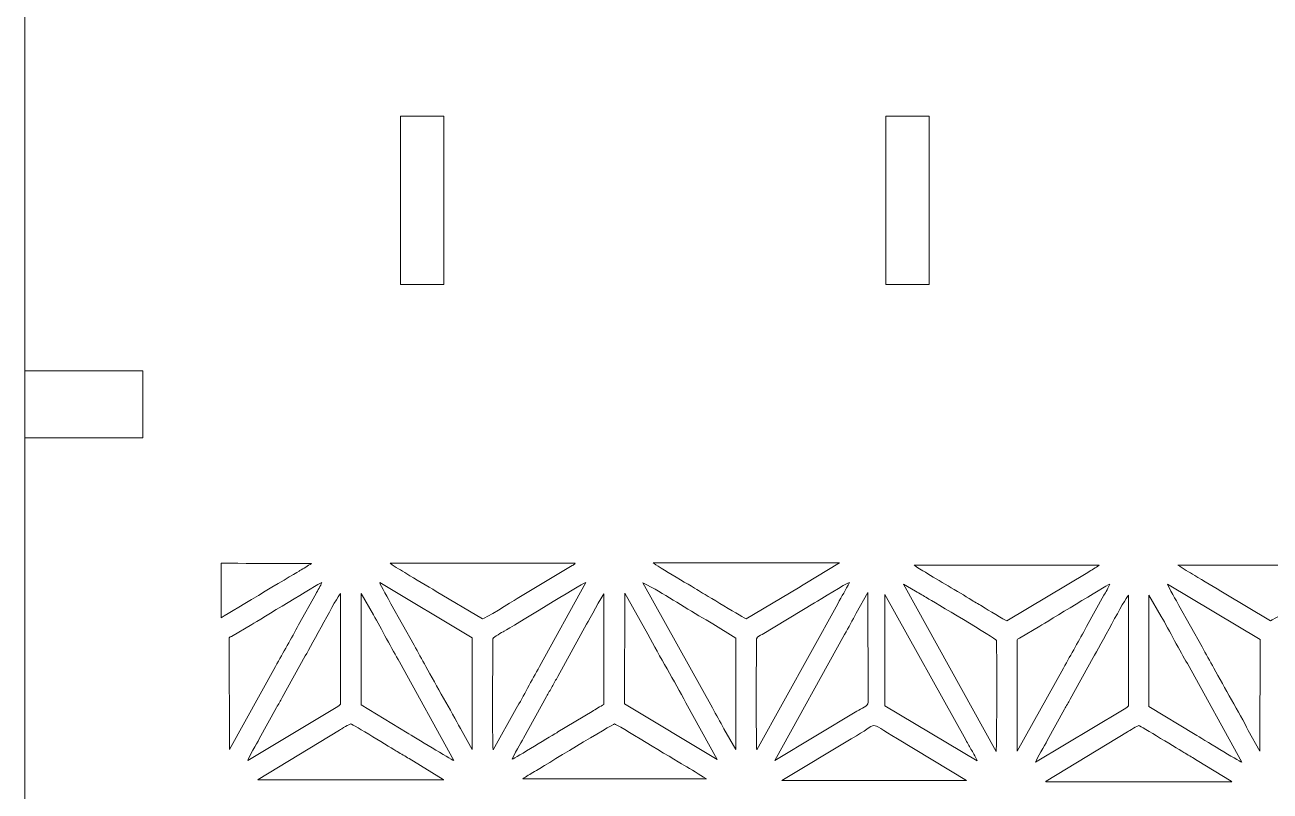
# Model space of a CAD drawing. Header units: inches. Extents: x -60.4 to -14.9, y -20.3 to 14.1.
# Drawn here: x -27.255 to -24.091, y 6.073 to 8.02 of the extents above; entities that cross this region are included whole.
import ezdxf

# ---------------------------------------------------------------- set-up
doc = ezdxf.new("R2010")
doc.units = ezdxf.units.IN
doc.header["$MEASUREMENT"] = 0
doc.layers.add('Master Desktop', color=7, linetype='Continuous', plot=False)

msp = doc.modelspace()

# ---------------------------------------------------------------- linework, layer by layer
at = {"layer": 'Master Desktop', "lineweight": 18}
msp.add_open_spline([(-27.2548, -11.68), (-27.2548, -11.68), (-27.2548, 10.7638), (-27.2548, 10.7638)], degree=3, dxfattribs=at)
at = {"layer": 'Master Desktop', "color": 5, "lineweight": 9}
for points, knots in [([(-26.3003, 7.7879), (-26.3003, 7.7879), (-26.1903, 7.7879), (-26.1903, 7.7879), (-26.1903, 7.7879), (-26.1903, 7.7879), (-26.1903, 7.3598), (-26.1903, 7.3598), (-26.1903, 7.3598), (-26.1903, 7.3598), (-26.3003, 7.3598), (-26.3003, 7.3598), (-26.3003, 7.3598), (-26.3003, 7.3598), (-26.3003, 7.7879), (-26.3003, 7.7879)], [0, 0, 0, 0, 0.2, 0.2, 0.2, 0.2, 0.4, 0.4, 0.4, 0.4, 0.6, 0.6, 0.6, 0.6, 1, 1, 1, 1]), ([(-25.0669, 7.7879), (-25.0669, 7.7879), (-24.9569, 7.7879), (-24.9569, 7.7879), (-24.9569, 7.7879), (-24.9569, 7.7879), (-24.9569, 7.3598), (-24.9569, 7.3598), (-24.9569, 7.3598), (-24.9569, 7.3598), (-25.0669, 7.3598), (-25.0669, 7.3598), (-25.0669, 7.3598), (-25.0669, 7.3598), (-25.0669, 7.7879), (-25.0669, 7.7879)], [0, 0, 0, 0, 0.2, 0.2, 0.2, 0.2, 0.4, 0.4, 0.4, 0.4, 0.6, 0.6, 0.6, 0.6, 1, 1, 1, 1]), ([(-26.7565, 6.6517), (-26.6408, 6.6517), (-26.5269, 6.6516), (-26.5269, 6.6516), (-26.5269, 6.6516), (-26.5361, 6.6448), (-26.5464, 6.6388), (-26.5563, 6.6331), (-26.5563, 6.6331), (-26.5563, 6.6331), (-26.724, 6.533), (-26.7565, 6.5136)], [0, 0, 0, 0, 0.25, 0.25, 0.25, 0.25, 0.5, 0.5, 0.5, 0.5, 1, 1, 1, 1]), ([(-25.8569, 6.6518), (-25.8594, 6.6483), (-25.8602, 6.6483), (-25.8644, 6.6458), (-25.8644, 6.6458), (-25.8644, 6.6458), (-26.0041, 6.5621), (-26.0041, 6.5621), (-26.0041, 6.5621), (-26.018, 6.554), (-26.088, 6.5102), (-26.092, 6.5103), (-26.092, 6.5103), (-26.092, 6.5103), (-26.2098, 6.5804), (-26.2098, 6.5804), (-26.2098, 6.5804), (-26.2305, 6.594), (-26.2654, 6.6124), (-26.2843, 6.6249), (-26.2843, 6.6249), (-26.299, 6.6346), (-26.313, 6.6412), (-26.3271, 6.6517), (-26.3271, 6.6517), (-26.3271, 6.6517), (-25.8569, 6.6518), (-25.8569, 6.6518)], [0, 0, 0, 0, 0.125, 0.125, 0.125, 0.125, 0.25, 0.25, 0.25, 0.25, 0.375, 0.375, 0.375, 0.375, 0.5, 0.5, 0.5, 0.5, 0.625, 0.625, 0.625, 0.625, 0.75, 0.75, 0.75, 0.75, 1, 1, 1, 1]), ([(-25.2735, 6.5992), (-25.2796, 6.5958), (-25.2834, 6.593), (-25.2889, 6.5897), (-25.2889, 6.5897), (-25.2889, 6.5897), (-25.422, 6.5105), (-25.422, 6.5105), (-25.422, 6.5105), (-25.4238, 6.5105), (-25.5313, 6.575), (-25.5407, 6.5811), (-25.5407, 6.5811), (-25.5475, 6.5856), (-25.6522, 6.6464), (-25.6582, 6.6531), (-25.6582, 6.6531), (-25.6582, 6.6531), (-25.1848, 6.653), (-25.1848, 6.653), (-25.1848, 6.653), (-25.1848, 6.653), (-25.2735, 6.5992), (-25.2735, 6.5992)], [0, 0, 0, 0, 0.142857, 0.142857, 0.142857, 0.142857, 0.285714, 0.285714, 0.285714, 0.285714, 0.428571, 0.428571, 0.428571, 0.428571, 0.571429, 0.571429, 0.571429, 0.571429, 0.714286, 0.714286, 0.714286, 0.714286, 1, 1, 1, 1]), ([(-24.5248, 6.6473), (-24.534, 6.6405), (-24.5443, 6.6345), (-24.5542, 6.6288), (-24.5542, 6.6288), (-24.5542, 6.6288), (-24.7598, 6.506), (-24.7598, 6.506), (-24.7598, 6.506), (-24.7634, 6.5059), (-24.8119, 6.5358), (-24.8189, 6.5405), (-24.8189, 6.5405), (-24.8288, 6.5472), (-24.8394, 6.5521), (-24.849, 6.5582), (-24.849, 6.5582), (-24.8848, 6.5813), (-24.9337, 6.6075), (-24.9667, 6.6292), (-24.9667, 6.6292), (-24.973, 6.6334), (-24.9909, 6.642), (-24.9949, 6.6474), (-24.9949, 6.6474), (-24.9949, 6.6474), (-24.5248, 6.6473), (-24.5248, 6.6473)], [0, 0, 0, 0, 0.125, 0.125, 0.125, 0.125, 0.25, 0.25, 0.25, 0.25, 0.375, 0.375, 0.375, 0.375, 0.5, 0.5, 0.5, 0.5, 0.625, 0.625, 0.625, 0.625, 0.75, 0.75, 0.75, 0.75, 1, 1, 1, 1]), ([(-23.8548, 6.6474), (-23.8573, 6.644), (-23.8581, 6.644), (-23.8622, 6.6415), (-23.8622, 6.6415), (-23.8622, 6.6415), (-24.002, 6.5578), (-24.002, 6.5578), (-24.002, 6.5578), (-24.0159, 6.5497), (-24.0858, 6.5058), (-24.0899, 6.506), (-24.0899, 6.506), (-24.0899, 6.506), (-24.2077, 6.576), (-24.2077, 6.576), (-24.2077, 6.576), (-24.2284, 6.5897), (-24.2633, 6.6081), (-24.2822, 6.6205), (-24.2822, 6.6205), (-24.2969, 6.6302), (-24.3108, 6.6369), (-24.3249, 6.6473), (-24.3249, 6.6473), (-24.3249, 6.6473), (-23.8548, 6.6474), (-23.8548, 6.6474)], [0, 0, 0, 0, 0.125, 0.125, 0.125, 0.125, 0.25, 0.25, 0.25, 0.25, 0.375, 0.375, 0.375, 0.375, 0.5, 0.5, 0.5, 0.5, 0.625, 0.625, 0.625, 0.625, 0.75, 0.75, 0.75, 0.75, 1, 1, 1, 1]), ([(-26.7357, 6.4585), (-26.7357, 6.465), (-26.7347, 6.4633), (-26.7301, 6.4661), (-26.7301, 6.4661), (-26.7301, 6.4661), (-26.678, 6.4967), (-26.678, 6.4967), (-26.678, 6.4967), (-26.6593, 6.5077), (-26.5109, 6.5988), (-26.5006, 6.6029), (-26.5006, 6.6029), (-26.5026, 6.5957), (-26.5114, 6.5817), (-26.5151, 6.5749), (-26.5151, 6.5749), (-26.5151, 6.5749), (-26.5594, 6.4954), (-26.5594, 6.4954), (-26.5594, 6.4954), (-26.5777, 6.4609), (-26.5987, 6.4254), (-26.6179, 6.3899), (-26.6179, 6.3899), (-26.6179, 6.3899), (-26.7353, 6.179), (-26.7353, 6.179), (-26.7353, 6.179), (-26.7353, 6.179), (-26.7357, 6.4585), (-26.7357, 6.4585)], [0, 0, 0, 0, 0.111111, 0.111111, 0.111111, 0.111111, 0.222222, 0.222222, 0.222222, 0.222222, 0.333333, 0.333333, 0.333333, 0.333333, 0.444444, 0.444444, 0.444444, 0.444444, 0.555556, 0.555556, 0.555556, 0.555556, 0.666667, 0.666667, 0.666667, 0.666667, 0.777778, 0.777778, 0.777778, 0.777778, 1, 1, 1, 1]), ([(-26.1183, 6.4626), (-26.1183, 6.4626), (-26.1187, 6.179), (-26.1187, 6.179), (-26.1187, 6.179), (-26.1187, 6.179), (-26.1484, 6.2317), (-26.1484, 6.2317), (-26.1484, 6.2317), (-26.1712, 6.2763), (-26.2096, 6.341), (-26.236, 6.3899), (-26.236, 6.3899), (-26.2459, 6.4081), (-26.256, 6.4256), (-26.266, 6.4437), (-26.266, 6.4437), (-26.266, 6.4437), (-26.3247, 6.5488), (-26.3247, 6.5488), (-26.3247, 6.5488), (-26.33, 6.5589), (-26.3514, 6.5961), (-26.3533, 6.6029), (-26.3533, 6.6029), (-26.3533, 6.6029), (-26.1183, 6.4626), (-26.1183, 6.4626)], [0, 0, 0, 0, 0.125, 0.125, 0.125, 0.125, 0.25, 0.25, 0.25, 0.25, 0.375, 0.375, 0.375, 0.375, 0.5, 0.5, 0.5, 0.5, 0.625, 0.625, 0.625, 0.625, 0.75, 0.75, 0.75, 0.75, 1, 1, 1, 1]), ([(-26.0659, 6.4602), (-26.0632, 6.4651), (-26.0428, 6.476), (-26.037, 6.4793), (-26.037, 6.4793), (-26.0153, 6.4919), (-25.8429, 6.5975), (-25.8297, 6.6033), (-25.8297, 6.6033), (-25.8297, 6.6033), (-25.9474, 6.3893), (-25.9474, 6.3893), (-25.9474, 6.3893), (-25.9668, 6.3559), (-25.9883, 6.3131), (-26.0064, 6.2827), (-26.0064, 6.2827), (-26.0064, 6.2827), (-26.0653, 6.1776), (-26.0653, 6.1776), (-26.0653, 6.1776), (-26.0677, 6.2083), (-26.0659, 6.4095), (-26.0659, 6.4568), (-26.0659, 6.4568), (-26.0659, 6.4568), (-26.0659, 6.4602), (-26.0659, 6.4602)], [0, 0, 0, 0, 0.125, 0.125, 0.125, 0.125, 0.25, 0.25, 0.25, 0.25, 0.375, 0.375, 0.375, 0.375, 0.5, 0.5, 0.5, 0.5, 0.625, 0.625, 0.625, 0.625, 0.75, 0.75, 0.75, 0.75, 1, 1, 1, 1]), ([(-25.4785, 6.2316), (-25.4882, 6.2495), (-25.4985, 6.2668), (-25.5078, 6.2843), (-25.5078, 6.2843), (-25.5078, 6.2843), (-25.6846, 6.6023), (-25.6846, 6.6023), (-25.6846, 6.6023), (-25.6846, 6.6023), (-25.6534, 6.5859), (-25.6534, 6.5859), (-25.6534, 6.5859), (-25.6063, 6.5581), (-25.5526, 6.524), (-25.5066, 6.4978), (-25.5066, 6.4978), (-25.5066, 6.4978), (-25.4485, 6.4619), (-25.4485, 6.4619), (-25.4485, 6.4619), (-25.4485, 6.4619), (-25.4488, 6.179), (-25.4488, 6.179), (-25.4488, 6.179), (-25.4488, 6.179), (-25.4785, 6.2316), (-25.4785, 6.2316)], [0, 0, 0, 0, 0.125, 0.125, 0.125, 0.125, 0.25, 0.25, 0.25, 0.25, 0.375, 0.375, 0.375, 0.375, 0.5, 0.5, 0.5, 0.5, 0.625, 0.625, 0.625, 0.625, 0.75, 0.75, 0.75, 0.75, 1, 1, 1, 1]), ([(-25.3961, 6.4602), (-25.3935, 6.4661), (-25.3869, 6.468), (-25.3819, 6.4709), (-25.3819, 6.4709), (-25.3819, 6.4709), (-25.2486, 6.5511), (-25.2486, 6.5511), (-25.2486, 6.5511), (-25.2335, 6.5598), (-25.1689, 6.6007), (-25.1598, 6.6034), (-25.1598, 6.6034), (-25.169, 6.5846), (-25.1794, 6.5681), (-25.1895, 6.5491), (-25.1895, 6.5491), (-25.1895, 6.5491), (-25.3953, 6.1776), (-25.3953, 6.1776), (-25.3953, 6.1776), (-25.3974, 6.197), (-25.3961, 6.4183), (-25.3961, 6.4568), (-25.3961, 6.4568), (-25.3961, 6.4568), (-25.3961, 6.4602), (-25.3961, 6.4602)], [0, 0, 0, 0, 0.125, 0.125, 0.125, 0.125, 0.25, 0.25, 0.25, 0.25, 0.375, 0.375, 0.375, 0.375, 0.5, 0.5, 0.5, 0.5, 0.625, 0.625, 0.625, 0.625, 0.75, 0.75, 0.75, 0.75, 1, 1, 1, 1]), ([(-25.0221, 6.5989), (-25.0221, 6.5989), (-24.9916, 6.5811), (-24.9916, 6.5811), (-24.9916, 6.5811), (-24.9866, 6.5778), (-24.9813, 6.575), (-24.976, 6.5719), (-24.976, 6.5719), (-24.9705, 6.5687), (-24.9677, 6.5664), (-24.9616, 6.5631), (-24.9616, 6.5631), (-24.9508, 6.5571), (-24.787, 6.4602), (-24.7859, 6.4558), (-24.7859, 6.4558), (-24.7855, 6.454), (-24.7848, 6.1894), (-24.7869, 6.1733), (-24.7869, 6.1733), (-24.7869, 6.1733), (-25.0221, 6.5989), (-25.0221, 6.5989)], [0, 0, 0, 0, 0.142857, 0.142857, 0.142857, 0.142857, 0.285714, 0.285714, 0.285714, 0.285714, 0.428571, 0.428571, 0.428571, 0.428571, 0.571429, 0.571429, 0.571429, 0.571429, 0.714286, 0.714286, 0.714286, 0.714286, 1, 1, 1, 1]), ([(-24.7336, 6.4541), (-24.7336, 6.4607), (-24.7326, 6.459), (-24.728, 6.4617), (-24.728, 6.4617), (-24.728, 6.4617), (-24.6759, 6.4924), (-24.6759, 6.4924), (-24.6759, 6.4924), (-24.6571, 6.5034), (-24.5088, 6.5945), (-24.4985, 6.5986), (-24.4985, 6.5986), (-24.5005, 6.5914), (-24.5092, 6.5774), (-24.513, 6.5706), (-24.513, 6.5706), (-24.513, 6.5706), (-24.5573, 6.4911), (-24.5573, 6.4911), (-24.5573, 6.4911), (-24.5756, 6.4565), (-24.5966, 6.421), (-24.6158, 6.3856), (-24.6158, 6.3856), (-24.6158, 6.3856), (-24.7332, 6.1746), (-24.7332, 6.1746), (-24.7332, 6.1746), (-24.7332, 6.1746), (-24.7336, 6.4541), (-24.7336, 6.4541)], [0, 0, 0, 0, 0.111111, 0.111111, 0.111111, 0.111111, 0.222222, 0.222222, 0.222222, 0.222222, 0.333333, 0.333333, 0.333333, 0.333333, 0.444444, 0.444444, 0.444444, 0.444444, 0.555556, 0.555556, 0.555556, 0.555556, 0.666667, 0.666667, 0.666667, 0.666667, 0.777778, 0.777778, 0.777778, 0.777778, 1, 1, 1, 1]), ([(-24.1162, 6.4583), (-24.1162, 6.4583), (-24.1166, 6.1747), (-24.1166, 6.1747), (-24.1166, 6.1747), (-24.1166, 6.1747), (-24.1462, 6.2273), (-24.1462, 6.2273), (-24.1462, 6.2273), (-24.1691, 6.272), (-24.2074, 6.3367), (-24.2339, 6.3856), (-24.2339, 6.3856), (-24.2438, 6.4038), (-24.2539, 6.4213), (-24.2638, 6.4394), (-24.2638, 6.4394), (-24.2638, 6.4394), (-24.3226, 6.5445), (-24.3226, 6.5445), (-24.3226, 6.5445), (-24.3279, 6.5546), (-24.3493, 6.5918), (-24.3512, 6.5986), (-24.3512, 6.5986), (-24.3512, 6.5986), (-24.1162, 6.4583), (-24.1162, 6.4583)], [0, 0, 0, 0, 0.125, 0.125, 0.125, 0.125, 0.25, 0.25, 0.25, 0.25, 0.375, 0.375, 0.375, 0.375, 0.5, 0.5, 0.5, 0.5, 0.625, 0.625, 0.625, 0.625, 0.75, 0.75, 0.75, 0.75, 1, 1, 1, 1]), ([(-26.6888, 6.1509), (-26.6855, 6.1608), (-26.6659, 6.1933), (-26.6593, 6.2056), (-26.6593, 6.2056), (-26.6593, 6.2056), (-26.6153, 6.2853), (-26.6153, 6.2853), (-26.6153, 6.2853), (-26.6105, 6.2943), (-26.6058, 6.3018), (-26.6008, 6.311), (-26.6008, 6.311), (-26.6008, 6.311), (-26.5424, 6.4166), (-26.5424, 6.4166), (-26.5424, 6.4166), (-26.5262, 6.4436), (-26.4622, 6.566), (-26.4531, 6.5748), (-26.4531, 6.5748), (-26.4531, 6.5748), (-26.4531, 6.2938), (-26.4531, 6.2938), (-26.4531, 6.2938), (-26.4561, 6.2888), (-26.4629, 6.2862), (-26.468, 6.283), (-26.468, 6.283), (-26.468, 6.283), (-26.6888, 6.1509), (-26.6888, 6.1509)], [0, 0, 0, 0, 0.111111, 0.111111, 0.111111, 0.111111, 0.222222, 0.222222, 0.222222, 0.222222, 0.333333, 0.333333, 0.333333, 0.333333, 0.444444, 0.444444, 0.444444, 0.444444, 0.555556, 0.555556, 0.555556, 0.555556, 0.666667, 0.666667, 0.666667, 0.666667, 0.777778, 0.777778, 0.777778, 0.777778, 1, 1, 1, 1]), ([(-26.4008, 6.5748), (-26.4008, 6.5748), (-26.3694, 6.521), (-26.3694, 6.521), (-26.3694, 6.521), (-26.3498, 6.4867), (-26.3214, 6.4314), (-26.3033, 6.4014), (-26.3033, 6.4014), (-26.3033, 6.4014), (-26.1651, 6.1509), (-26.1651, 6.1509), (-26.1651, 6.1509), (-26.1729, 6.1537), (-26.2652, 6.2107), (-26.2837, 6.2214), (-26.2837, 6.2214), (-26.2837, 6.2214), (-26.4008, 6.2921), (-26.4008, 6.2921), (-26.4008, 6.2921), (-26.4008, 6.2921), (-26.4008, 6.5748), (-26.4008, 6.5748)], [0, 0, 0, 0, 0.142857, 0.142857, 0.142857, 0.142857, 0.285714, 0.285714, 0.285714, 0.285714, 0.428571, 0.428571, 0.428571, 0.428571, 0.571429, 0.571429, 0.571429, 0.571429, 0.714286, 0.714286, 0.714286, 0.714286, 1, 1, 1, 1]), ([(-26.0169, 6.154), (-26.0139, 6.1629), (-25.9938, 6.197), (-25.9878, 6.2073), (-25.9878, 6.2073), (-25.9878, 6.2073), (-25.9296, 6.3131), (-25.9296, 6.3131), (-25.9296, 6.3131), (-25.9247, 6.3219), (-25.9201, 6.3299), (-25.9149, 6.3386), (-25.9149, 6.3386), (-25.9099, 6.347), (-25.906, 6.3553), (-25.9008, 6.3646), (-25.9008, 6.3646), (-25.9008, 6.3646), (-25.8275, 6.4971), (-25.8275, 6.4971), (-25.8275, 6.4971), (-25.8201, 6.5098), (-25.7891, 6.568), (-25.7834, 6.5741), (-25.7834, 6.5741), (-25.7834, 6.5741), (-25.7834, 6.2928), (-25.7834, 6.2928), (-25.7834, 6.2928), (-25.7921, 6.2889), (-25.8054, 6.2809), (-25.8136, 6.2755), (-25.8136, 6.2755), (-25.8136, 6.2755), (-25.9004, 6.2233), (-25.9004, 6.2233), (-25.9004, 6.2233), (-25.9122, 6.2166), (-26.0096, 6.1562), (-26.0169, 6.154)], [0, 0, 0, 0, 0.090909, 0.090909, 0.090909, 0.090909, 0.181818, 0.181818, 0.181818, 0.181818, 0.272727, 0.272727, 0.272727, 0.272727, 0.363636, 0.363636, 0.363636, 0.363636, 0.454545, 0.454545, 0.454545, 0.454545, 0.545455, 0.545455, 0.545455, 0.545455, 0.636364, 0.636364, 0.636364, 0.636364, 0.727273, 0.727273, 0.727273, 0.727273, 0.818182, 0.818182, 0.818182, 0.818182, 1, 1, 1, 1]), ([(-25.7308, 6.5763), (-25.7308, 6.5763), (-25.6721, 6.4714), (-25.6721, 6.4714), (-25.6721, 6.4714), (-25.6417, 6.4149), (-25.6047, 6.3526), (-25.5752, 6.2972), (-25.5752, 6.2972), (-25.5752, 6.2972), (-25.4962, 6.1537), (-25.4962, 6.1537), (-25.4962, 6.1537), (-25.4962, 6.1537), (-25.731, 6.2948), (-25.731, 6.2948), (-25.731, 6.2948), (-25.731, 6.2948), (-25.7308, 6.5763), (-25.7308, 6.5763)], [0, 0, 0, 0, 0.166667, 0.166667, 0.166667, 0.166667, 0.333333, 0.333333, 0.333333, 0.333333, 0.5, 0.5, 0.5, 0.5, 0.666667, 0.666667, 0.666667, 0.666667, 1, 1, 1, 1]), ([(-25.1719, 6.4713), (-25.1621, 6.489), (-25.1521, 6.5069), (-25.1423, 6.5252), (-25.1423, 6.5252), (-25.1423, 6.5252), (-25.1127, 6.5775), (-25.1127, 6.5775), (-25.1127, 6.5775), (-25.1127, 6.5775), (-25.1123, 6.2989), (-25.1123, 6.2989), (-25.1123, 6.2989), (-25.1123, 6.2884), (-25.1288, 6.2828), (-25.1407, 6.2758), (-25.1407, 6.2758), (-25.1407, 6.2758), (-25.3491, 6.151), (-25.3491, 6.151), (-25.3491, 6.151), (-25.3491, 6.151), (-25.1719, 6.4713), (-25.1719, 6.4713)], [0, 0, 0, 0, 0.142857, 0.142857, 0.142857, 0.142857, 0.285714, 0.285714, 0.285714, 0.285714, 0.428571, 0.428571, 0.428571, 0.428571, 0.571429, 0.571429, 0.571429, 0.571429, 0.714286, 0.714286, 0.714286, 0.714286, 1, 1, 1, 1]), ([(-25.0697, 6.5724), (-25.0697, 6.5724), (-24.864, 6.203), (-24.864, 6.203), (-24.864, 6.203), (-24.8585, 6.1934), (-24.8546, 6.185), (-24.849, 6.1761), (-24.849, 6.1761), (-24.8449, 6.1695), (-24.8373, 6.1565), (-24.835, 6.1497), (-24.835, 6.1497), (-24.835, 6.1497), (-25.0697, 6.2893), (-25.0697, 6.2893), (-25.0697, 6.2893), (-25.0697, 6.2893), (-25.0697, 6.5724), (-25.0697, 6.5724)], [0, 0, 0, 0, 0.166667, 0.166667, 0.166667, 0.166667, 0.333333, 0.333333, 0.333333, 0.333333, 0.5, 0.5, 0.5, 0.5, 0.666667, 0.666667, 0.666667, 0.666667, 1, 1, 1, 1]), ([(-24.6867, 6.1466), (-24.6834, 6.1564), (-24.6638, 6.189), (-24.6572, 6.2013), (-24.6572, 6.2013), (-24.6572, 6.2013), (-24.6132, 6.281), (-24.6132, 6.281), (-24.6132, 6.281), (-24.6084, 6.29), (-24.6037, 6.2975), (-24.5987, 6.3067), (-24.5987, 6.3067), (-24.5987, 6.3067), (-24.5403, 6.4123), (-24.5403, 6.4123), (-24.5403, 6.4123), (-24.524, 6.4392), (-24.4601, 6.5617), (-24.451, 6.5705), (-24.451, 6.5705), (-24.451, 6.5705), (-24.451, 6.2894), (-24.451, 6.2894), (-24.451, 6.2894), (-24.4539, 6.2844), (-24.4608, 6.2819), (-24.4659, 6.2786), (-24.4659, 6.2786), (-24.4659, 6.2786), (-24.6867, 6.1466), (-24.6867, 6.1466)], [0, 0, 0, 0, 0.111111, 0.111111, 0.111111, 0.111111, 0.222222, 0.222222, 0.222222, 0.222222, 0.333333, 0.333333, 0.333333, 0.333333, 0.444444, 0.444444, 0.444444, 0.444444, 0.555556, 0.555556, 0.555556, 0.555556, 0.666667, 0.666667, 0.666667, 0.666667, 0.777778, 0.777778, 0.777778, 0.777778, 1, 1, 1, 1]), ([(-24.3987, 6.5705), (-24.3987, 6.5705), (-24.3673, 6.5167), (-24.3673, 6.5167), (-24.3673, 6.5167), (-24.3476, 6.4823), (-24.3193, 6.427), (-24.3011, 6.3971), (-24.3011, 6.3971), (-24.3011, 6.3971), (-24.163, 6.1466), (-24.163, 6.1466), (-24.163, 6.1466), (-24.1708, 6.1494), (-24.2631, 6.2064), (-24.2816, 6.2171), (-24.2816, 6.2171), (-24.2816, 6.2171), (-24.3986, 6.2877), (-24.3986, 6.2877), (-24.3986, 6.2877), (-24.3986, 6.2877), (-24.3987, 6.5705), (-24.3987, 6.5705)], [0, 0, 0, 0, 0.142857, 0.142857, 0.142857, 0.142857, 0.285714, 0.285714, 0.285714, 0.285714, 0.428571, 0.428571, 0.428571, 0.428571, 0.571429, 0.571429, 0.571429, 0.571429, 0.714286, 0.714286, 0.714286, 0.714286, 1, 1, 1, 1]), ([(-26.6632, 6.1013), (-26.6628, 6.1016), (-26.6624, 6.102), (-26.6621, 6.1023), (-26.6621, 6.1023), (-26.6621, 6.1023), (-26.4556, 6.2277), (-26.4556, 6.2277), (-26.4556, 6.2277), (-26.4502, 6.2309), (-26.4303, 6.2439), (-26.4264, 6.2436), (-26.4264, 6.2436), (-26.4232, 6.2434), (-26.3213, 6.1812), (-26.3086, 6.1734), (-26.3086, 6.1734), (-26.2981, 6.1669), (-26.2888, 6.1623), (-26.2785, 6.1555), (-26.2785, 6.1555), (-26.2785, 6.1555), (-26.1918, 6.1023), (-26.1918, 6.1023), (-26.1918, 6.1023), (-26.1916, 6.1026), (-26.1911, 6.1016), (-26.1902, 6.1013), (-26.1902, 6.1013), (-26.1902, 6.1013), (-26.6632, 6.1013), (-26.6632, 6.1013)], [0, 0, 0, 0, 0.111111, 0.111111, 0.111111, 0.111111, 0.222222, 0.222222, 0.222222, 0.222222, 0.333333, 0.333333, 0.333333, 0.333333, 0.444444, 0.444444, 0.444444, 0.444444, 0.555556, 0.555556, 0.555556, 0.555556, 0.666667, 0.666667, 0.666667, 0.666667, 0.777778, 0.777778, 0.777778, 0.777778, 1, 1, 1, 1]), ([(-25.9897, 6.104), (-25.9813, 6.1103), (-25.9707, 6.1163), (-25.9602, 6.1225), (-25.9602, 6.1225), (-25.9417, 6.1336), (-25.7606, 6.2438), (-25.7564, 6.2436), (-25.7564, 6.2436), (-25.7523, 6.2435), (-25.606, 6.1535), (-25.5806, 6.1389), (-25.5806, 6.1389), (-25.5609, 6.1276), (-25.5417, 6.116), (-25.5233, 6.104), (-25.5233, 6.104), (-25.5233, 6.104), (-25.9897, 6.104), (-25.9897, 6.104)], [0, 0, 0, 0, 0.166667, 0.166667, 0.166667, 0.166667, 0.333333, 0.333333, 0.333333, 0.333333, 0.5, 0.5, 0.5, 0.5, 0.666667, 0.666667, 0.666667, 0.666667, 1, 1, 1, 1]), ([(-25.1557, 6.206), (-25.0763, 6.2482), (-25.1208, 6.2534), (-25.0376, 6.2056), (-25.0376, 6.2056), (-25.0376, 6.2056), (-24.8621, 6.0996), (-24.8621, 6.0996), (-24.8621, 6.0996), (-24.8621, 6.0996), (-25.3312, 6.1001), (-25.3312, 6.1001), (-25.3312, 6.1001), (-25.3312, 6.1001), (-25.1557, 6.206), (-25.1557, 6.206)], [0, 0, 0, 0, 0.2, 0.2, 0.2, 0.2, 0.4, 0.4, 0.4, 0.4, 0.6, 0.6, 0.6, 0.6, 1, 1, 1, 1]), ([(-24.6611, 6.0969), (-24.6607, 6.0973), (-24.6603, 6.0977), (-24.66, 6.098), (-24.66, 6.098), (-24.66, 6.098), (-24.4535, 6.2233), (-24.4535, 6.2233), (-24.4535, 6.2233), (-24.4481, 6.2265), (-24.4282, 6.2396), (-24.4243, 6.2393), (-24.4243, 6.2393), (-24.4211, 6.239), (-24.3192, 6.1769), (-24.3065, 6.1691), (-24.3065, 6.1691), (-24.296, 6.1626), (-24.2867, 6.158), (-24.2764, 6.1512), (-24.2764, 6.1512), (-24.2764, 6.1512), (-24.1897, 6.098), (-24.1897, 6.098), (-24.1897, 6.098), (-24.1895, 6.0983), (-24.189, 6.0973), (-24.1881, 6.0969), (-24.1881, 6.0969), (-24.1881, 6.0969), (-24.6611, 6.0969), (-24.6611, 6.0969)], [0, 0, 0, 0, 0.111111, 0.111111, 0.111111, 0.111111, 0.222222, 0.222222, 0.222222, 0.222222, 0.333333, 0.333333, 0.333333, 0.333333, 0.444444, 0.444444, 0.444444, 0.444444, 0.555556, 0.555556, 0.555556, 0.555556, 0.666667, 0.666667, 0.666667, 0.666667, 0.777778, 0.777778, 0.777778, 0.777778, 1, 1, 1, 1])]:
    msp.add_open_spline(points, degree=3, knots=knots, dxfattribs=at)
at = {"layer": 'Master Desktop', "lineweight": 9}
msp.add_open_spline([(-27.2548, 7.1407), (-27.2548, 7.1407), (-26.9548, 7.1407), (-26.9548, 7.1407), (-26.9548, 7.1407), (-26.9548, 7.1407), (-26.9548, 6.9707), (-26.9548, 6.9707), (-26.9548, 6.9707), (-26.9548, 6.9707), (-27.2548, 6.9707), (-27.2548, 6.9707), (-27.2548, 6.9707), (-27.2548, 6.9707), (-27.2548, 7.1407), (-27.2548, 7.1407)], degree=3, knots=[0, 0, 0, 0, 0.2, 0.2, 0.2, 0.2, 0.4, 0.4, 0.4, 0.4, 0.6, 0.6, 0.6, 0.6, 1, 1, 1, 1], dxfattribs=at)
at = {"layer": 'Master Desktop', "color": 5, "lineweight": 9}
msp.add_open_spline([(-26.7565, 6.6517), (-26.7565, 6.6517), (-26.7565, 6.5136), (-26.7565, 6.5136)], degree=3, dxfattribs=at)

doc.saveas('drawing.dxf')
